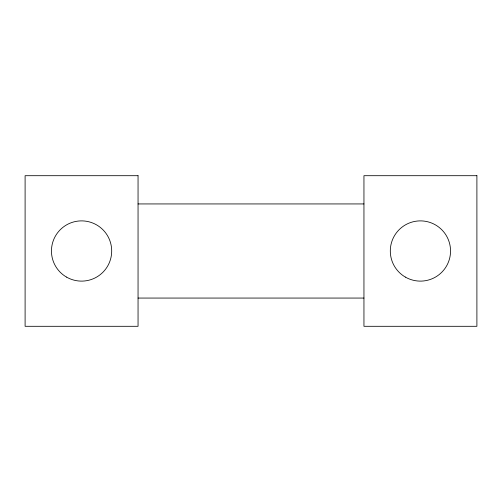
<?xml version="1.0" encoding="UTF-8"?>
<svg xmlns="http://www.w3.org/2000/svg" width="502" height="502" viewBox="0 0 502 502"><rect width="100%" height="100%" fill="white"/><g stroke="black" fill="none" stroke-linecap="round" stroke-linejoin="round"><path stroke-width="0.75" d="M138.05 203.937L363.95 203.937M138.05 298.062L363.95 298.062M138.05 175.7L25.1 175.7L25.1 326.3L138.05 326.3L138.05 175.7M476.9 175.7L363.95 175.7L363.95 326.3L476.9 326.3L476.9 175.7M405.365 277.085A30.12 30.12 0 0 0 450.545 251A30.12 30.12 0 0 0 405.365 224.915A30.12 30.12 0 0 0 405.365 277.085M66.515 277.085A30.12 30.12 0 0 0 111.695 251A30.12 30.12 0 0 0 66.515 224.915A30.12 30.12 0 0 0 66.515 277.085"/></g></svg>
